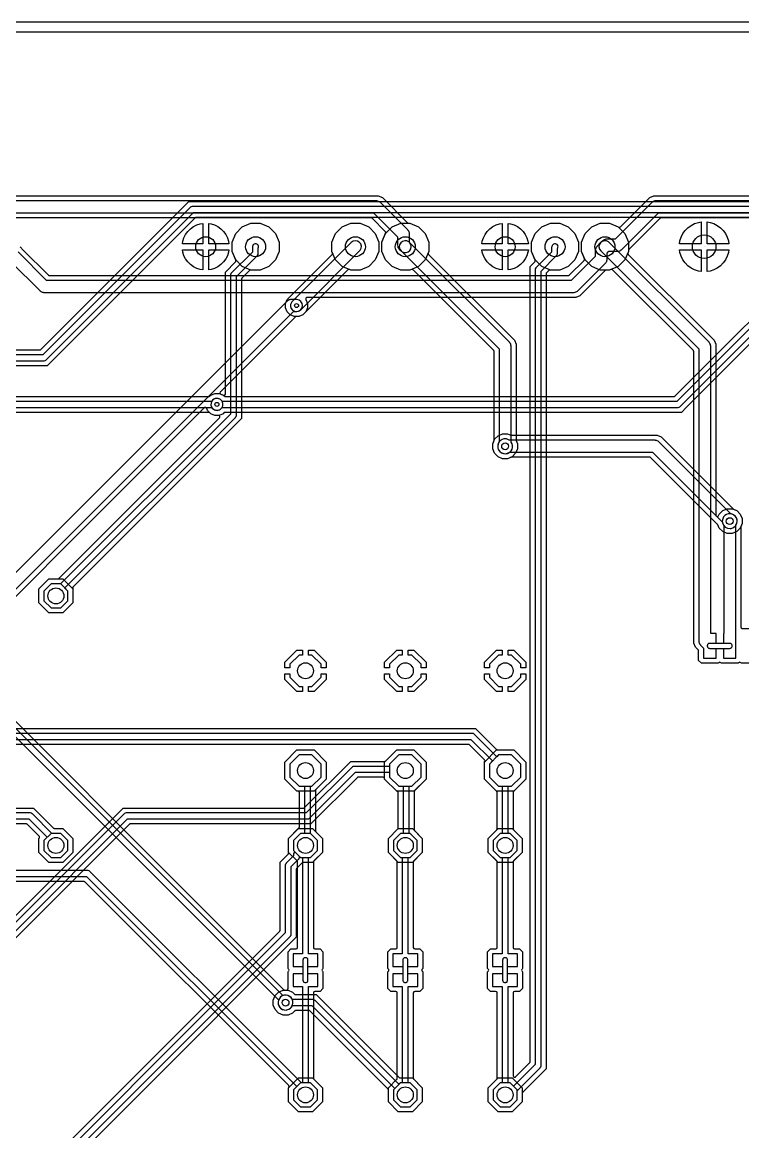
# Model space of a CAD drawing. Header units: inches. Extents: x 0 to 6.5, y 0 to 4.
# Drawn here: x 3.982 to 5.426, y 1.776 to 4 of the extents above; entities that cross this region are included whole.
import ezdxf

# ---------------------------------------------------------------- set-up
doc = ezdxf.new("R2010")
doc.units = ezdxf.units.IN

msp = doc.modelspace()

# ---------------------------------------------------------------- linework, layer by layer
at = {"layer": '16_copper'}
msp.add_lwpolyline([(6.4, 3.98), (0.1, 3.98)], dxfattribs=at)
for points in [[(2.7181, 3.652), (4.6959, 3.652), (4.704, 3.6487), (4.7547, 3.5979), (4.755, 3.5977), (4.7553, 3.5975, 0.087651), (4.7562, 3.5971), (4.7565, 3.597), (4.7569, 3.597), (4.7593, 3.597), (4.7766, 3.5898), (4.7898, 3.5766), (4.797, 3.5593), (4.797, 3.5407), (4.7898, 3.5234), (4.7766, 3.5102), (4.7593, 3.503), (4.7407, 3.503), (4.7234, 3.5102), (4.7102, 3.5234), (4.703, 3.5407), (4.703, 3.5593), (4.7103, 3.5769), (4.7104, 3.577, 0.332701), (4.7098, 3.5805), (4.6833, 3.6071), (4.683, 3.6073), (4.6827, 3.6075, 0.087651), (4.6818, 3.6079), (4.6815, 3.608), (4.6811, 3.608), (3.8495, 3.608)], [(3.978, 3.5497), (3.9846, 3.543), (3.9846, 3.543), (4.0342, 3.4934), (4.0345, 3.4932), (4.0348, 3.493, 0.087651), (4.0357, 3.4926), (4.036, 3.4925), (4.0364, 3.4925), (5.0771, 3.4925), (5.0775, 3.4925), (5.0778, 3.4926, 0.087654), (5.0788, 3.493), (5.079, 3.4932), (5.0793, 3.4934), (5.1085, 3.5226), (5.1085, 3.5226), (5.1086, 3.5227, 0.218345), (5.1093, 3.5251), (5.1092, 3.5255), (5.1092, 3.5258, 0.007884), (5.1091, 3.5259), (5.103, 3.5407), (5.103, 3.5593), (5.1102, 3.5766), (5.1234, 3.5898), (5.1407, 3.597), (5.1593, 3.597), (5.1766, 3.5898), (5.1768, 3.5897, 0.414214), (5.181, 3.5897), (5.2334, 3.642), (5.24, 3.6487), (5.2481, 3.652), (5.8674, 3.652)], [(2.7275, 3.618), (4.6865, 3.618), (4.7345, 3.57), (4.7345, 3.553), (4.7345, 3.5529), (4.7345, 3.5529, 0.180972), (4.7375, 3.545), (4.7385, 3.5441), (4.7387, 3.5439), (4.7387, 3.5439), (4.7387, 3.5439), (4.7422, 3.5409), (4.7436, 3.5399, 0.870254), (4.759, 3.558), (4.7585, 3.5584), (4.7585, 3.575), (4.7585, 3.5755), (4.7585, 3.5759, 0.144215), (4.756, 3.5823), (4.7558, 3.5826, 0.015626), (4.7553, 3.5832), (4.755, 3.5835), (4.7, 3.6385), (4.6996, 3.6388), (4.6993, 3.6391, 0.144213), (4.6931, 3.6419), (4.6927, 3.6419, 0.015609), (4.6919, 3.642), (4.6915, 3.642), (2.7225, 3.642)], [(5.863, 3.642), (5.2525, 3.642), (5.252, 3.642), (5.2516, 3.642, 0.144215), (5.2452, 3.6395), (5.2449, 3.6393, 0.015626), (5.2443, 3.6388), (5.244, 3.6385), (5.1705, 3.565), (5.1535, 3.565), (5.1535, 3.565), (5.1535, 3.565, 0.144213), (5.147, 3.5631), (5.1457, 3.5621), (5.1422, 3.5591), (5.1418, 3.5587), (5.1412, 3.5582), (5.1337, 3.5502), (5.1336, 3.55), (5.1334, 3.5498, 0.144213), (5.1306, 3.5436), (5.1306, 3.543), (5.1305, 3.5424, 0.009255), (5.1305, 3.542), (5.1305, 3.5305), (5.0825, 3.4825), (4.031, 3.4825), (3.974, 3.5395)], [(3.9605, 3.519), (4.0175, 3.462), (4.0179, 3.4617), (4.0182, 3.4614, 0.144213), (4.0244, 3.4586), (4.0248, 3.4586, 0.015609), (4.0256, 3.4585), (4.026, 3.4585), (5.0875, 3.4585), (5.088, 3.4585), (5.0884, 3.4585, 0.144215), (5.0948, 3.461), (5.0951, 3.4612, 0.015626), (5.0957, 3.4617), (5.096, 3.462), (5.151, 3.517), (5.1513, 3.5174), (5.1516, 3.5177, 0.144213), (5.1544, 3.5239), (5.1544, 3.5243, 0.015609), (5.1545, 3.5251), (5.1545, 3.5255), (5.1545, 3.5373), (5.158, 3.541), (5.1755, 3.541), (5.176, 3.541), (5.1764, 3.541, 0.144215), (5.1828, 3.5435), (5.1831, 3.5437, 0.015626), (5.1837, 3.5442), (5.184, 3.5445), (5.2575, 3.618), (5.858, 3.618)], [(5.8526, 3.608), (5.2629, 3.608), (5.2625, 3.608), (5.2622, 3.6079, 0.087654), (5.2612, 3.6075), (5.2612, 3.6075), (5.261, 3.6073), (5.2607, 3.6071), (5.1979, 3.5443), (5.1977, 3.544), (5.1975, 3.5437, 0.087651), (5.1971, 3.5428), (5.197, 3.5425), (5.197, 3.5425, 0.006754), (5.197, 3.5424), (5.197, 3.5421), (5.197, 3.5407), (5.1898, 3.5234), (5.1766, 3.5102), (5.1593, 3.503), (5.1524, 3.503), (5.152, 3.503), (5.1517, 3.5029, 0.087654), (5.1507, 3.5025), (5.1505, 3.5023), (5.1502, 3.5021), (5.1, 3.4518), (5.0919, 3.4485), (4.5535, 3.4485), (4.5531, 3.4484), (4.5527, 3.4484, 0.383484), (4.5505, 3.4451), (4.5506, 3.4448), (4.5507, 3.4444), (4.554, 3.4364), (4.554, 3.4276), (4.5507, 3.4195), (4.5445, 3.4133), (4.5364, 3.41), (4.5314, 3.41), (4.531, 3.41), (4.5307, 3.4099, 0.087654), (4.5297, 3.4095), (4.5295, 3.4093), (4.5292, 3.4091), (4.3795, 3.2594), (4.3793, 3.2591), (4.379, 3.2588, 0.383473), (4.3798, 3.2549), (4.3801, 3.2547), (4.3805, 3.2545), (4.385, 3.2527), (4.3867, 3.2509, 0.144304), (4.3882, 3.2501), (4.3885, 3.25), (4.3889, 3.25), (5.2886, 3.25), (5.289, 3.25), (5.2893, 3.2501, 0.087654), (5.2903, 3.2505), (5.2905, 3.2507), (5.2908, 3.2509), (5.5746, 3.5347)], [(5.6058, 3.5517), (5.294, 3.24), (4.3829, 3.24), (4.3828, 3.2403, 1), (4.3622, 3.2277), (4.3633, 3.2262, 0.240078), (4.3734, 3.222), (4.3753, 3.2223, 0.198911), (4.3828, 3.2277), (4.3829, 3.228), (5.2965, 3.228), (5.2967, 3.228), (5.2969, 3.228, 0.153128), (5.3003, 3.2293), (5.3007, 3.2298), (5.6125, 3.5415)], [(5.5923, 3.5072), (5.3134, 3.2283), (5.3134, 3.2283), (5.3031, 3.218), (4.3889, 3.218), (4.3885, 3.218), (4.3882, 3.2179, 0.087654), (4.3872, 3.2175), (4.387, 3.2173), (4.3867, 3.2171), (4.385, 3.2153), (4.3769, 3.212), (4.3681, 3.212), (4.36, 3.2153), (4.3538, 3.2215), (4.352, 3.226), (4.3518, 3.2263), (4.3516, 3.2267, 0.383476), (4.3477, 3.2274), (4.3474, 3.2272), (4.3471, 3.227), (3.714, 2.5939)], [(3.7234, 2.5845), (4.8906, 2.5845), (4.9327, 2.5424), (4.933, 2.5422), (4.9333, 2.542, 0.087651), (4.9342, 2.5416), (4.9345, 2.5415), (4.9349, 2.5415), (4.9672, 2.5415), (4.9915, 2.5172), (4.9915, 2.4828), (4.9672, 2.4585), (4.9328, 2.4585), (4.9085, 2.4828), (4.9085, 2.5172), (4.9086, 2.5173, 0.39257), (4.9085, 2.5214), (4.8783, 2.5516), (4.878, 2.5518), (4.8777, 2.552, 0.087651), (4.8768, 2.5524), (4.8765, 2.5525), (4.8761, 2.5525), (3.7234, 2.5525)], [(3.7418, 1.9824), (4.1844, 2.425), (4.5461, 2.425), (4.5465, 2.425), (4.5468, 2.4251, 0.087654), (4.5478, 2.4255), (4.548, 2.4257), (4.5483, 2.4259), (4.6409, 2.5185), (4.7086, 2.5185), (4.7089, 2.5185), (4.7092, 2.5186, 0.087654), (4.7102, 2.519), (4.7104, 2.5192), (4.7107, 2.5194), (4.7328, 2.5415), (4.7672, 2.5415), (4.7915, 2.5172), (4.7915, 2.4828), (4.7672, 2.4585), (4.7328, 2.4585), (4.7085, 2.4828), (4.7085, 2.4835, 0.414214), (4.7055, 2.4865), (4.6554, 2.4865), (4.655, 2.4865), (4.6547, 2.4864, 0.087654), (4.6537, 2.486), (4.6535, 2.4858), (4.6532, 2.4856), (4.5606, 2.393), (4.1989, 2.393), (4.1985, 2.393), (4.1982, 2.3929, 0.087654), (4.1972, 2.3925), (4.197, 2.3923), (4.1967, 2.3921), (3.7541, 1.9495)], [(3.7517, 1.9613), (4.1935, 2.403), (4.554, 2.403), (4.5542, 2.403), (4.5544, 2.403, 0.153128), (4.5578, 2.4043), (4.5582, 2.4048), (4.65, 2.4965), (4.7185, 2.4965), (4.7185, 2.487), (4.737, 2.4685), (4.763, 2.4685), (4.7815, 2.487), (4.7815, 2.513), (4.763, 2.5315), (4.737, 2.5315), (4.7185, 2.513), (4.7185, 2.5085), (4.6475, 2.5085), (4.6473, 2.5085), (4.6471, 2.5085, 0.153128), (4.6437, 2.5072), (4.6433, 2.5067), (4.5515, 2.415), (4.191, 2.415), (4.1908, 2.415), (4.1906, 2.415, 0.153128), (4.1872, 2.4137), (4.1868, 2.4132), (3.745, 1.9715)], [(3.5854, 2.425), (4.0051, 2.425), (4.0452, 2.3849), (4.0455, 2.3847), (4.0458, 2.3845, 0.087651), (4.0467, 2.3841), (4.047, 2.384), (4.0474, 2.384), (4.0641, 2.384), (4.084, 2.3641), (4.084, 2.3359), (4.0641, 2.316), (4.0359, 2.316), (4.016, 2.3359), (4.016, 2.3641), (4.0163, 2.3644, 0.414231), (4.0163, 2.3686), (3.9928, 2.3921), (3.9925, 2.3923), (3.9922, 2.3925, 0.087651), (3.9913, 2.3929), (3.991, 2.393), (3.9906, 2.393), (3.5999, 2.393)], [(3.5945, 2.403), (3.996, 2.403), (4.0325, 2.3665), (4.026, 2.3599), (4.026, 2.3401), (4.0401, 2.326), (4.0599, 2.326), (4.074, 2.3401), (4.074, 2.3599), (4.0599, 2.374), (4.042, 2.374), (4.0027, 2.4132), (4.0026, 2.4134), (4.0024, 2.4135, 0.153125), (3.9991, 2.415), (3.9985, 2.415), (3.592, 2.415)], [(3.8883, 1.5679), (4.4986, 2.1782), (4.4988, 2.1785), (4.499, 2.1788, 0.087651), (4.4994, 2.1797), (4.4995, 2.18), (4.4995, 2.1804), (4.4995, 2.3166), (4.5151, 2.3322), (4.5153, 2.3325), (4.5155, 2.3328, 0.087651), (4.5159, 2.3337), (4.516, 2.334), (4.516, 2.3344), (4.516, 2.3641), (4.5359, 2.384), (4.5641, 2.384), (4.584, 2.3641), (4.584, 2.3359), (4.5641, 2.316), (4.5454, 2.316), (4.545, 2.316), (4.5447, 2.3159, 0.087654), (4.5437, 2.3155), (4.5435, 2.3153), (4.5432, 2.3151), (4.5324, 2.3043), (4.5322, 2.304), (4.532, 2.3037, 0.087651), (4.5316, 2.3028), (4.5315, 2.3025), (4.5315, 2.3021), (4.5315, 2.1659), (3.9006, 1.535)], [(3.8982, 1.5468), (4.5197, 2.1683), (4.5199, 2.1684), (4.52, 2.1686, 0.153125), (4.5215, 2.1719), (4.5215, 2.1725), (4.5215, 2.3075), (4.5362, 2.3223), (4.5364, 2.3224), (4.5365, 2.3226, 0.153125), (4.538, 2.3259), (4.538, 2.3265), (4.538, 2.3281), (4.5401, 2.326), (4.5599, 2.326), (4.574, 2.3401), (4.574, 2.3599), (4.5599, 2.374), (4.5401, 2.374), (4.526, 2.3599), (4.526, 2.3401), (4.5288, 2.3373), (4.5278, 2.3362, 0.172365), (4.526, 2.3326), (4.526, 2.332), (4.526, 2.329), (4.5113, 2.3142), (4.5111, 2.3141), (4.511, 2.3139, 0.153125), (4.5095, 2.3106), (4.5095, 2.31), (4.5095, 2.175), (3.8915, 1.557)]]:
    msp.add_lwpolyline(points, format="xyb", dxfattribs=at)
for points in [[(4.3034, 3.556), (4.3042, 3.561), (4.3064, 3.568), (4.3098, 3.5746), (4.3142, 3.5806), (4.3194, 3.5858), (4.3254, 3.5902), (4.332, 3.5936), (4.339, 3.5958), (4.344, 3.5966), (4.344, 3.556)], [(4.356, 3.556), (4.356, 3.5966), (4.361, 3.5958), (4.368, 3.5936), (4.3746, 3.5902), (4.3806, 3.5858), (4.3858, 3.5806), (4.3902, 3.5746), (4.3936, 3.568), (4.3958, 3.561), (4.3966, 3.556)], [(4.4407, 3.503), (4.4234, 3.5102), (4.4102, 3.5234), (4.403, 3.5407), (4.403, 3.5593), (4.4102, 3.5766), (4.4234, 3.5898), (4.4407, 3.597), (4.4593, 3.597), (4.4766, 3.5898), (4.4898, 3.5766), (4.497, 3.5593), (4.497, 3.5407), (4.4898, 3.5234), (4.4766, 3.5102), (4.4593, 3.503)], [(4.6407, 3.503), (4.6234, 3.5102), (4.6102, 3.5234), (4.603, 3.5407), (4.603, 3.5593), (4.6102, 3.5766), (4.6234, 3.5898), (4.6407, 3.597), (4.6593, 3.597), (4.6766, 3.5898), (4.6898, 3.5766), (4.697, 3.5593), (4.697, 3.5407), (4.6898, 3.5234), (4.6766, 3.5102), (4.6593, 3.503)], [(4.9034, 3.556), (4.9042, 3.561), (4.9064, 3.568), (4.9098, 3.5746), (4.9142, 3.5806), (4.9194, 3.5858), (4.9254, 3.5902), (4.932, 3.5936), (4.939, 3.5958), (4.944, 3.5966), (4.944, 3.556)], [(4.956, 3.556), (4.956, 3.5966), (4.961, 3.5958), (4.968, 3.5936), (4.9746, 3.5902), (4.9806, 3.5858), (4.9858, 3.5806), (4.9902, 3.5746), (4.9936, 3.568), (4.9958, 3.561), (4.9966, 3.556)], [(5.0407, 3.503), (5.0234, 3.5102), (5.0102, 3.5234), (5.003, 3.5407), (5.003, 3.5593), (5.0102, 3.5766), (5.0234, 3.5898), (5.0407, 3.597), (5.0593, 3.597), (5.0766, 3.5898), (5.0898, 3.5766), (5.097, 3.5593), (5.097, 3.5407), (5.0898, 3.5234), (5.0766, 3.5102), (5.0593, 3.503)], [(5.2991, 3.556), (5.3, 3.5617), (5.3025, 3.5692), (5.3061, 3.5762), (5.3107, 3.5826), (5.3162, 3.5881), (5.3226, 3.5928), (5.3296, 3.5963), (5.3371, 3.5988), (5.3428, 3.5997), (5.3428, 3.556)], [(5.3548, 3.556), (5.3548, 3.5997), (5.3605, 3.5988), (5.368, 3.5963), (5.375, 3.5928), (5.3814, 3.5881), (5.387, 3.5826), (5.3916, 3.5762), (5.3952, 3.5692), (5.3976, 3.5617), (5.3985, 3.556)], [(4.339, 3.5042), (4.332, 3.5064), (4.3254, 3.5098), (4.3194, 3.5142), (4.3142, 3.5194), (4.3098, 3.5254), (4.3064, 3.532), (4.3042, 3.539), (4.3034, 3.544), (4.344, 3.544), (4.344, 3.5034)], [(4.35, 3.55), (4.35, 3.55), (4.35, 3.55), (4.35, 3.55)], [(4.356, 3.544), (4.3966, 3.544), (4.3958, 3.539), (4.3936, 3.532), (4.3902, 3.5254), (4.3858, 3.5194), (4.3806, 3.5142), (4.3746, 3.5098), (4.368, 3.5064), (4.361, 3.5042), (4.356, 3.5034)], [(4.939, 3.5042), (4.932, 3.5064), (4.9254, 3.5098), (4.9194, 3.5142), (4.9142, 3.5194), (4.9098, 3.5254), (4.9064, 3.532), (4.9042, 3.539), (4.9034, 3.544), (4.944, 3.544), (4.944, 3.5034)], [(4.95, 3.55), (4.95, 3.55), (4.95, 3.55), (4.95, 3.55)], [(4.956, 3.544), (4.9966, 3.544), (4.9958, 3.539), (4.9936, 3.532), (4.9902, 3.5254), (4.9858, 3.5194), (4.9806, 3.5142), (4.9746, 3.5098), (4.968, 3.5064), (4.961, 3.5042), (4.956, 3.5034)], [(5.3371, 3.5012), (5.3296, 3.5037), (5.3226, 3.5072), (5.3162, 3.5119), (5.3107, 3.5174), (5.3061, 3.5238), (5.3025, 3.5308), (5.3, 3.5383), (5.2991, 3.544), (5.3428, 3.544), (5.3428, 3.5003)], [(5.3488, 3.55), (5.3488, 3.55), (5.3488, 3.55), (5.3488, 3.55)], [(5.3548, 3.544), (5.3985, 3.544), (5.3976, 3.5383), (5.3952, 3.5308), (5.3916, 3.5238), (5.387, 3.5174), (5.3814, 3.5119), (5.375, 3.5072), (5.368, 3.5037), (5.3605, 3.5012), (5.3548, 3.5003)], [(4.0359, 2.816), (4.016, 2.8359), (4.016, 2.8641), (4.0359, 2.884), (4.0641, 2.884), (4.084, 2.8641), (4.084, 2.8359), (4.0641, 2.816)], [(4.074, 2.8401), (4.074, 2.8599), (4.0599, 2.874), (4.0401, 2.874), (4.026, 2.8599), (4.026, 2.8401), (4.0401, 2.826), (4.0599, 2.826)], [(4.5085, 2.706), (4.5085, 2.7172), (4.5328, 2.7415), (4.544, 2.7415), (4.544, 2.7315), (4.537, 2.7315), (4.5185, 2.713), (4.5185, 2.706)], [(4.5815, 2.706), (4.5815, 2.713), (4.563, 2.7315), (4.556, 2.7315), (4.556, 2.7415), (4.5672, 2.7415), (4.5915, 2.7172), (4.5915, 2.706)], [(4.7085, 2.706), (4.7085, 2.7172), (4.7328, 2.7415), (4.744, 2.7415), (4.744, 2.7315), (4.737, 2.7315), (4.7185, 2.713), (4.7185, 2.706)], [(4.7815, 2.706), (4.7815, 2.713), (4.763, 2.7315), (4.756, 2.7315), (4.756, 2.7415), (4.7672, 2.7415), (4.7915, 2.7172), (4.7915, 2.706)], [(4.9085, 2.706), (4.9085, 2.7172), (4.9328, 2.7415), (4.944, 2.7415), (4.944, 2.7315), (4.937, 2.7315), (4.9185, 2.713), (4.9185, 2.706)], [(4.9815, 2.706), (4.9815, 2.713), (4.963, 2.7315), (4.956, 2.7315), (4.956, 2.7415), (4.9672, 2.7415), (4.9915, 2.7172), (4.9915, 2.706)], [(4.5328, 2.6585), (4.5085, 2.6828), (4.5085, 2.694), (4.5185, 2.694), (4.5185, 2.687), (4.537, 2.6685), (4.544, 2.6685), (4.544, 2.6585)], [(4.556, 2.6585), (4.556, 2.6685), (4.563, 2.6685), (4.5815, 2.687), (4.5815, 2.694), (4.5915, 2.694), (4.5915, 2.6828), (4.5672, 2.6585)], [(4.7328, 2.6585), (4.7085, 2.6828), (4.7085, 2.694), (4.7185, 2.694), (4.7185, 2.687), (4.737, 2.6685), (4.744, 2.6685), (4.744, 2.6585)], [(4.756, 2.6585), (4.756, 2.6685), (4.763, 2.6685), (4.7815, 2.687), (4.7815, 2.694), (4.7915, 2.694), (4.7915, 2.6828), (4.7672, 2.6585)], [(4.9328, 2.6585), (4.9085, 2.6828), (4.9085, 2.694), (4.9185, 2.694), (4.9185, 2.687), (4.937, 2.6685), (4.944, 2.6685), (4.944, 2.6585)], [(4.956, 2.6585), (4.956, 2.6685), (4.963, 2.6685), (4.9815, 2.687), (4.9815, 2.694), (4.9915, 2.694), (4.9915, 2.6828), (4.9672, 2.6585)], [(4.5328, 2.4585), (4.5085, 2.4828), (4.5085, 2.5172), (4.5328, 2.5415), (4.5672, 2.5415), (4.5915, 2.5172), (4.5915, 2.4828), (4.5672, 2.4585)], [(4.5815, 2.487), (4.5815, 2.513), (4.563, 2.5315), (4.537, 2.5315), (4.5185, 2.513), (4.5185, 2.487), (4.537, 2.4685), (4.563, 2.4685)], [(4.7359, 2.316), (4.716, 2.3359), (4.716, 2.3641), (4.7359, 2.384), (4.7641, 2.384), (4.784, 2.3641), (4.784, 2.3359), (4.7641, 2.316)], [(4.9359, 2.316), (4.916, 2.3359), (4.916, 2.3641), (4.9359, 2.384), (4.9641, 2.384), (4.984, 2.3641), (4.984, 2.3359), (4.9641, 2.316)], [(4.774, 2.3401), (4.774, 2.3599), (4.7599, 2.374), (4.7401, 2.374), (4.726, 2.3599), (4.726, 2.3401), (4.7401, 2.326), (4.7599, 2.326)], [(4.974, 2.3401), (4.974, 2.3599), (4.9599, 2.374), (4.9401, 2.374), (4.926, 2.3599), (4.926, 2.3401), (4.9401, 2.326), (4.9599, 2.326)], [(4.5359, 1.816), (4.516, 1.8359), (4.516, 1.8641), (4.5359, 1.884), (4.5641, 1.884), (4.584, 1.8641), (4.584, 1.8359), (4.5641, 1.816)], [(4.574, 1.8401), (4.574, 1.8599), (4.5599, 1.874), (4.5401, 1.874), (4.526, 1.8599), (4.526, 1.8401), (4.5401, 1.826), (4.5599, 1.826)], [(4.9359, 1.816), (4.916, 1.8359), (4.916, 1.8641), (4.9359, 1.884), (4.9641, 1.884), (4.984, 1.8641), (4.984, 1.8359), (4.9641, 1.816)], [(4.974, 1.8401), (4.974, 1.8599), (4.9599, 1.874), (4.9401, 1.874), (4.926, 1.8599), (4.926, 1.8401), (4.9401, 1.826), (4.9599, 1.826)]]:
    msp.add_lwpolyline(points, close=True, dxfattribs=at)
for points in [[(4.5329, 3.42, 0.924393), (4.5329, 3.444), (4.521, 3.444), (4.5205, 3.444), (4.5201, 3.444, 0.144215), (4.5137, 3.4415), (4.5134, 3.4413, 0.015626), (4.5128, 3.4408), (4.5125, 3.4405), (3.1973, 2.1253), (3.1962, 2.1238, 0.854081), (3.2143, 2.1083), (4.526, 3.42)], [(5.395, 2.9751), (5.3859, 2.9789), (5.3789, 2.9859), (5.3762, 2.9923), (5.3761, 2.9925), (5.3761, 2.9926, 0.06891), (5.3756, 2.9933), (5.2418, 3.1271), (5.2415, 3.1273), (5.2412, 3.1275, 0.087651), (5.2403, 3.1279), (5.24, 3.128), (5.2396, 3.128), (4.9625, 3.128), (4.9623, 3.128), (4.9622, 3.128, 0.042315), (4.9617, 3.1279), (4.9617, 3.1279), (4.9617, 3.1279, 0.026485), (4.9614, 3.1278), (4.955, 3.1251), (4.945, 3.1251), (4.9359, 3.1289), (4.9289, 3.1359), (4.9251, 3.145), (4.9251, 3.155), (4.9289, 3.1641), (4.9359, 3.1711), (4.945, 3.1749), (4.955, 3.1749), (4.9614, 3.1722), (4.9615, 3.1722), (4.9617, 3.1721, 0.068909), (4.9625, 3.172), (5.2544, 3.172), (5.2625, 3.1687), (5.4067, 3.0244), (5.4068, 3.0243), (5.407, 3.0242, 0.06891), (5.4077, 3.0238), (5.4141, 3.0211), (5.4211, 3.0141), (5.4249, 3.005), (5.4249, 2.995), (5.4211, 2.9859), (5.4141, 2.9789), (5.405, 2.9751)], [(5.4029, 2.9854, 0.82068), (5.4029, 3.0146), (5.4022, 3.0147), (5.2585, 3.1585), (5.2581, 3.1588), (5.2578, 3.1591, 0.144213), (5.2516, 3.1619), (5.2512, 3.1619, 0.015609), (5.2504, 3.162), (5.25, 3.162), (4.9588, 3.162), (4.9583, 3.1624, 1), (4.9417, 3.1376), (4.9434, 3.1366, 0.267949), (4.9583, 3.1376), (4.9588, 3.138), (5.245, 3.138), (5.3853, 2.9978), (5.3854, 2.9971, 0.376373), (5.401, 2.9851)], [(4.9815, 2.487), (4.9815, 2.513), (4.963, 2.5315), (4.937, 2.5315), (4.9332, 2.5278), (4.8882, 2.5727), (4.8881, 2.5729), (4.8879, 2.573, 0.153125), (4.8846, 2.5745), (4.884, 2.5745), (3.7174, 2.5745), (3.7173, 2.5748, 1), (3.6967, 2.5622), (3.6978, 2.5607, 0.509525), (3.7173, 2.5622), (3.7174, 2.5625), (4.8815, 2.5625), (4.9247, 2.5193), (4.9185, 2.513), (4.9185, 2.487), (4.937, 2.4685), (4.963, 2.4685)], [(4.7359, 1.816), (4.716, 1.8359), (4.716, 1.8601), (4.716, 1.8605), (4.7159, 1.8608, 0.087654), (4.7155, 1.8618), (4.7153, 1.862), (4.7151, 1.8623), (4.5593, 2.0181), (4.559, 2.0183), (4.5587, 2.0185, 0.087651), (4.5578, 2.0189), (4.5575, 2.019), (4.5571, 2.019), (4.5304, 2.019), (4.5301, 2.019), (4.5298, 2.0189, 0.087654), (4.5288, 2.0185), (4.5286, 2.0183), (4.5283, 2.0181), (4.5241, 2.0139), (4.515, 2.0101), (4.505, 2.0101), (4.4959, 2.0139), (4.4889, 2.0209), (4.4851, 2.03), (4.4851, 2.04), (4.4889, 2.0491), (4.4959, 2.0561), (4.505, 2.0599), (4.515, 2.0599), (4.5241, 2.0561), (4.5283, 2.0519), (4.5286, 2.0517), (4.5288, 2.0515, 0.087651), (4.5298, 2.0511), (4.5301, 2.051), (4.5304, 2.051), (4.5716, 2.051), (4.7377, 1.8849), (4.738, 1.8847), (4.7383, 1.8845, 0.087651), (4.7392, 1.8841), (4.7395, 1.884), (4.7399, 1.884), (4.7641, 1.884), (4.784, 1.8641), (4.784, 1.8359), (4.7641, 1.816)], [(4.774, 1.8401), (4.774, 1.8599), (4.7599, 1.874), (4.7401, 1.874), (4.7373, 1.8712), (4.5692, 2.0392), (4.5691, 2.0394), (4.5689, 2.0395, 0.153125), (4.5656, 2.041), (4.565, 2.041), (4.5236, 2.041), (4.5234, 2.0416, 1), (4.4966, 2.0284), (4.4976, 2.0267, 0.577351), (4.5234, 2.0284), (4.5236, 2.029), (4.5625, 2.029), (4.7288, 1.8627), (4.726, 1.8599), (4.726, 1.8401), (4.7401, 1.826), (4.7599, 1.826)]]:
    msp.add_lwpolyline(points, format="xyb", close=True, dxfattribs=at)
at = {"layer": '1_copper'}
msp.add_lwpolyline([(6.4, 3.98), (0.1, 3.98)], dxfattribs=at)
for points in [[(5.676, 3.6305), (4.323, 3.6305), (4.3228, 3.6305), (4.3226, 3.6305, 0.153128), (4.3192, 3.6292), (4.3188, 3.6287), (4.0235, 3.3335), (3.6954, 3.3335)], [(3.7014, 3.3435), (4.0181, 3.3435), (4.0185, 3.3435), (4.0188, 3.3436, 0.087654), (4.0198, 3.344), (4.02, 3.3442), (4.0203, 3.3444), (4.3164, 3.6405), (5.6826, 3.6405)], [(3.6954, 3.3215), (4.026, 3.3215), (4.0262, 3.3215), (4.0264, 3.3215, 0.153128), (4.0298, 3.3228), (4.0302, 3.3233), (4.3255, 3.6185), (5.6735, 3.6185)], [(5.6681, 3.6085), (4.3309, 3.6085), (4.3305, 3.6085), (4.3302, 3.6084, 0.087654), (4.3292, 3.608), (4.329, 3.6078), (4.3287, 3.6076), (4.0326, 3.3115), (3.7014, 3.3115)], [(3.4099, 3.25), (4.3561, 3.25), (4.3565, 3.25), (4.3568, 3.2501, 0.087654), (4.3578, 3.2505), (4.358, 3.2507), (4.3583, 3.2509), (4.36, 3.2527), (4.3681, 3.256), (4.3769, 3.256), (4.3854, 3.2525), (4.3857, 3.2524), (4.3861, 3.2523, 0.383481), (4.3894, 3.2545), (4.3894, 3.2548), (4.3895, 3.2553), (4.3895, 3.4991), (4.4098, 3.5195), (4.41, 3.5196, 0.304109), (4.4103, 3.523), (4.4103, 3.5231), (4.403, 3.5407), (4.403, 3.5593), (4.4102, 3.5766), (4.4234, 3.5898), (4.4407, 3.597), (4.4593, 3.597), (4.4766, 3.5898), (4.4898, 3.5766), (4.497, 3.5593), (4.497, 3.5407), (4.4898, 3.5234), (4.4766, 3.5102), (4.4593, 3.503), (4.4404, 3.503), (4.4402, 3.503, 0.15528), (4.4385, 3.5027), (4.4383, 3.5025), (4.4382, 3.5025), (4.4381, 3.5024), (4.4381, 3.5024), (4.4379, 3.5022, 0.007867), (4.4378, 3.5022), (4.4224, 3.4868), (4.4222, 3.4865), (4.422, 3.4862, 0.087651), (4.4216, 3.4853), (4.4215, 3.485), (4.4215, 3.4846), (4.4215, 3.2054), (4.4112, 3.1951), (4.0842, 2.8681), (4.0841, 2.8679, 0.263982), (4.0839, 2.8643), (4.084, 2.8642), (4.084, 2.8641), (4.084, 2.8359), (4.0641, 2.816), (4.0359, 2.816), (4.016, 2.8359), (4.016, 2.8641), (4.0359, 2.884), (4.0536, 2.884), (4.054, 2.884), (4.0543, 2.8841, 0.087654), (4.0553, 2.8845), (4.0555, 2.8847), (4.0558, 2.8849), (4.3778, 3.2069), (4.3778, 3.207), (4.3779, 3.207, 0.54841), (4.3764, 3.2119), (4.3761, 3.2119), (4.3758, 3.212, 0.01577), (4.3756, 3.212), (4.3681, 3.212), (4.36, 3.2153), (4.3583, 3.2171, 0.144304), (4.3568, 3.2179), (4.3565, 3.218), (4.3561, 3.218), (3.4099, 3.218)], [(5.4566, 2.715), (5.4234, 2.715), (5.4221, 2.7162, 0.414222), (5.4179, 2.7162), (5.4166, 2.715), (5.3834, 2.715), (5.3821, 2.7162, 0.414222), (5.3779, 2.7162), (5.3766, 2.715), (5.3434, 2.715), (5.3375, 2.7209), (5.3375, 2.7401), (5.3375, 2.7405), (5.3374, 2.7408, 0.087654), (5.337, 2.7418), (5.3368, 2.742), (5.3366, 2.7423), (5.3313, 2.7475), (5.328, 2.7556), (5.328, 3.3396), (5.328, 3.34), (5.3279, 3.3403, 0.087654), (5.3275, 3.3413), (5.3273, 3.3415), (5.3271, 3.3418), (5.1654, 3.5035), (5.1653, 3.5035), (5.1653, 3.5036, 0.218356), (5.1629, 3.5044), (5.1625, 3.5042), (5.1622, 3.5042, 0.007894), (5.1621, 3.5041), (5.1593, 3.503), (5.1407, 3.503), (5.1234, 3.5102), (5.1102, 3.5234), (5.103, 3.5407), (5.103, 3.5593), (5.1102, 3.5766), (5.1234, 3.5898), (5.1407, 3.597), (5.1593, 3.597), (5.1766, 3.5898), (5.1898, 3.5766), (5.197, 3.5593), (5.197, 3.5407), (5.1959, 3.5379), (5.1958, 3.5378), (5.1958, 3.5378, 0.218355), (5.196, 3.5353), (5.1963, 3.5349), (5.1964, 3.5347, 0.007882), (5.1965, 3.5346), (5.362, 3.3691), (5.3687, 3.3625), (5.372, 3.3544), (5.372, 3.0125), (5.372, 3.0123), (5.372, 3.012, 0.747774), (5.3778, 3.0114), (5.3789, 3.0141), (5.3859, 3.0211), (5.395, 3.0249), (5.405, 3.0249), (5.4141, 3.0211), (5.4211, 3.0141), (5.4249, 3.005), (5.4249, 2.995), (5.4222, 2.9886), (5.4222, 2.9885), (5.4221, 2.9883, 0.068909), (5.422, 2.9875), (5.422, 2.788), (5.422, 2.7878, 0.392588), (5.425, 2.785), (5.4566, 2.785)], [(3.7239, 2.8437), (4.5069, 2.0608), (4.5071, 2.0606), (4.5074, 2.0604, 0.087651), (4.5083, 2.06), (4.5086, 2.0599), (4.509, 2.0599), (4.512, 2.0599), (4.5122, 2.0599, 0.334879), (4.5149, 2.0623), (4.515, 2.0625), (4.515, 2.0626), (4.515, 2.0626), (4.515, 2.0627), (4.515, 2.0629), (4.515, 2.0966), (4.5162, 2.0979, 0.414222), (4.5162, 2.1021), (4.515, 2.1034), (4.515, 2.1366), (4.5209, 2.1425), (4.531, 2.1425), (4.5312, 2.1425, 0.392588), (4.534, 2.1455), (4.534, 2.3167), (4.534, 2.317), (4.5339, 2.3173, 0.087654), (4.5335, 2.3183), (4.5333, 2.3185), (4.5331, 2.3188), (4.516, 2.3359), (4.516, 2.3641), (4.5362, 2.3843), (4.5363, 2.3843, 0.291647), (4.538, 2.387), (4.538, 2.4555), (4.538, 2.4557, 0.392588), (4.535, 2.4585), (4.5328, 2.4585), (4.5085, 2.4828), (4.5085, 2.5172), (4.5328, 2.5415), (4.5672, 2.5415), (4.5915, 2.5172), (4.5915, 2.4828), (4.5709, 2.4622), (4.5707, 2.4619), (4.5705, 2.4617, 0.087651), (4.5701, 2.4607), (4.57, 2.4604), (4.57, 2.4601), (4.57, 2.3793), (4.57, 2.379), (4.5701, 2.3787, 0.087654), (4.5705, 2.3777), (4.5707, 2.3775), (4.5709, 2.3772), (4.584, 2.3641), (4.584, 2.3359), (4.5669, 2.3188), (4.5667, 2.3185), (4.5665, 2.3183, 0.087651), (4.5661, 2.3173), (4.566, 2.317), (4.566, 2.3167), (4.566, 2.1455), (4.566, 2.1453, 0.392588), (4.569, 2.1425), (4.5791, 2.1425), (4.585, 2.1366), (4.585, 2.1034), (4.5838, 2.1021, 0.414222), (4.5838, 2.0979), (4.585, 2.0966), (4.585, 2.0634), (4.5791, 2.0575), (4.569, 2.0575), (4.5688, 2.0575, 0.392588), (4.566, 2.0545), (4.566, 1.8833), (4.566, 1.883), (4.5661, 1.8827, 0.087654), (4.5665, 1.8817), (4.5667, 1.8815), (4.5669, 1.8812), (4.584, 1.8641), (4.584, 1.8359), (4.5641, 1.816), (4.5359, 1.816), (4.516, 1.8359), (4.516, 1.8641), (4.5163, 1.8644, 0.414231), (4.5163, 1.8686), (4.1083, 2.2766), (4.108, 2.2768), (4.1077, 2.277, 0.087651), (4.1068, 2.2774), (4.1065, 2.2775), (4.1061, 2.2775), (3.5299, 2.2775)], [(3.7028, 2.8338), (4.4961, 2.0404), (4.4959, 2.0398, 0.534509), (4.511, 2.0201), (4.5129, 2.0204, 1), (4.5071, 2.0496), (4.5052, 2.0491), (4.5046, 2.0489), (3.713, 2.8405)], [(3.5365, 2.2875), (4.1115, 2.2875), (4.5325, 1.8665), (4.526, 1.8599), (4.526, 1.8401), (4.5401, 1.826), (4.5599, 1.826), (4.574, 1.8401), (4.574, 1.8599), (4.5599, 1.874), (4.556, 1.874), (4.556, 2.0675), (4.575, 2.0675), (4.575, 2.0925), (4.555, 2.0925), (4.555, 2.1205), (4.5548, 2.1215), (4.5544, 2.1224), (4.5539, 2.1232), (4.5532, 2.1239), (4.5524, 2.1244), (4.5515, 2.1248), (4.5505, 2.125), (4.5495, 2.125), (4.5485, 2.1248), (4.5476, 2.1244), (4.5468, 2.1239), (4.5461, 2.1232), (4.5456, 2.1224), (4.5452, 2.1215), (4.545, 2.1205), (4.545, 2.0925), (4.525, 2.0925), (4.525, 2.0675), (4.544, 2.0675), (4.544, 1.874), (4.542, 1.874), (4.1182, 2.2977), (4.1181, 2.2979), (4.1179, 2.298, 0.153125), (4.1146, 2.2995), (4.114, 2.2995), (3.539, 2.2995)]]:
    msp.add_lwpolyline(points, format="xyb", dxfattribs=at)
for points in [[(4.3034, 3.556), (4.3042, 3.561), (4.3064, 3.568), (4.3098, 3.5746), (4.3142, 3.5806), (4.3194, 3.5858), (4.3254, 3.5902), (4.332, 3.5936), (4.339, 3.5958), (4.344, 3.5966), (4.344, 3.556)], [(4.356, 3.556), (4.356, 3.5966), (4.361, 3.5958), (4.368, 3.5936), (4.3746, 3.5902), (4.3806, 3.5858), (4.3858, 3.5806), (4.3902, 3.5746), (4.3936, 3.568), (4.3958, 3.561), (4.3966, 3.556)], [(4.9034, 3.556), (4.9042, 3.561), (4.9064, 3.568), (4.9098, 3.5746), (4.9142, 3.5806), (4.9194, 3.5858), (4.9254, 3.5902), (4.932, 3.5936), (4.939, 3.5958), (4.944, 3.5966), (4.944, 3.556)], [(4.956, 3.556), (4.956, 3.5966), (4.961, 3.5958), (4.968, 3.5936), (4.9746, 3.5902), (4.9806, 3.5858), (4.9858, 3.5806), (4.9902, 3.5746), (4.9936, 3.568), (4.9958, 3.561), (4.9966, 3.556)], [(5.2991, 3.556), (5.3, 3.5617), (5.3025, 3.5692), (5.3061, 3.5762), (5.3107, 3.5826), (5.3162, 3.5881), (5.3226, 3.5928), (5.3296, 3.5963), (5.3371, 3.5988), (5.3428, 3.5997), (5.3428, 3.556)], [(5.3548, 3.556), (5.3548, 3.5997), (5.3605, 3.5988), (5.368, 3.5963), (5.375, 3.5928), (5.3814, 3.5881), (5.387, 3.5826), (5.3916, 3.5762), (5.3952, 3.5692), (5.3976, 3.5617), (5.3985, 3.556)], [(4.339, 3.5042), (4.332, 3.5064), (4.3254, 3.5098), (4.3194, 3.5142), (4.3142, 3.5194), (4.3098, 3.5254), (4.3064, 3.532), (4.3042, 3.539), (4.3034, 3.544), (4.344, 3.544), (4.344, 3.5034)], [(4.35, 3.55), (4.35, 3.55), (4.35, 3.55), (4.35, 3.55)], [(4.356, 3.544), (4.3966, 3.544), (4.3958, 3.539), (4.3936, 3.532), (4.3902, 3.5254), (4.3858, 3.5194), (4.3806, 3.5142), (4.3746, 3.5098), (4.368, 3.5064), (4.361, 3.5042), (4.356, 3.5034)], [(4.939, 3.5042), (4.932, 3.5064), (4.9254, 3.5098), (4.9194, 3.5142), (4.9142, 3.5194), (4.9098, 3.5254), (4.9064, 3.532), (4.9042, 3.539), (4.9034, 3.544), (4.944, 3.544), (4.944, 3.5034)], [(4.95, 3.55), (4.95, 3.55), (4.95, 3.55), (4.95, 3.55)], [(4.956, 3.544), (4.9966, 3.544), (4.9958, 3.539), (4.9936, 3.532), (4.9902, 3.5254), (4.9858, 3.5194), (4.9806, 3.5142), (4.9746, 3.5098), (4.968, 3.5064), (4.961, 3.5042), (4.956, 3.5034)], [(5.3371, 3.5012), (5.3296, 3.5037), (5.3226, 3.5072), (5.3162, 3.5119), (5.3107, 3.5174), (5.3061, 3.5238), (5.3025, 3.5308), (5.3, 3.5383), (5.2991, 3.544), (5.3428, 3.544), (5.3428, 3.5003)], [(5.3488, 3.55), (5.3488, 3.55), (5.3488, 3.55), (5.3488, 3.55)], [(5.3548, 3.544), (5.3985, 3.544), (5.3976, 3.5383), (5.3952, 3.5308), (5.3916, 3.5238), (5.387, 3.5174), (5.3814, 3.5119), (5.375, 3.5072), (5.368, 3.5037), (5.3605, 3.5012), (5.3548, 3.5003)], [(4.5085, 2.706), (4.5085, 2.7172), (4.5328, 2.7415), (4.544, 2.7415), (4.544, 2.7315), (4.537, 2.7315), (4.5185, 2.713), (4.5185, 2.706)], [(4.5815, 2.706), (4.5815, 2.713), (4.563, 2.7315), (4.556, 2.7315), (4.556, 2.7415), (4.5672, 2.7415), (4.5915, 2.7172), (4.5915, 2.706)], [(4.7085, 2.706), (4.7085, 2.7172), (4.7328, 2.7415), (4.744, 2.7415), (4.744, 2.7315), (4.737, 2.7315), (4.7185, 2.713), (4.7185, 2.706)], [(4.7815, 2.706), (4.7815, 2.713), (4.763, 2.7315), (4.756, 2.7315), (4.756, 2.7415), (4.7672, 2.7415), (4.7915, 2.7172), (4.7915, 2.706)], [(4.9085, 2.706), (4.9085, 2.7172), (4.9328, 2.7415), (4.944, 2.7415), (4.944, 2.7315), (4.937, 2.7315), (4.9185, 2.713), (4.9185, 2.706)], [(4.9815, 2.706), (4.9815, 2.713), (4.963, 2.7315), (4.956, 2.7315), (4.956, 2.7415), (4.9672, 2.7415), (4.9915, 2.7172), (4.9915, 2.706)], [(4.5328, 2.6585), (4.5085, 2.6828), (4.5085, 2.694), (4.5185, 2.694), (4.5185, 2.687), (4.537, 2.6685), (4.544, 2.6685), (4.544, 2.6585)], [(4.556, 2.6585), (4.556, 2.6685), (4.563, 2.6685), (4.5815, 2.687), (4.5815, 2.694), (4.5915, 2.694), (4.5915, 2.6828), (4.5672, 2.6585)], [(4.7328, 2.6585), (4.7085, 2.6828), (4.7085, 2.694), (4.7185, 2.694), (4.7185, 2.687), (4.737, 2.6685), (4.744, 2.6685), (4.744, 2.6585)], [(4.756, 2.6585), (4.756, 2.6685), (4.763, 2.6685), (4.7815, 2.687), (4.7815, 2.694), (4.7915, 2.694), (4.7915, 2.6828), (4.7672, 2.6585)], [(4.9328, 2.6585), (4.9085, 2.6828), (4.9085, 2.694), (4.9185, 2.694), (4.9185, 2.687), (4.937, 2.6685), (4.944, 2.6685), (4.944, 2.6585)], [(4.956, 2.6585), (4.956, 2.6685), (4.963, 2.6685), (4.9815, 2.687), (4.9815, 2.694), (4.9915, 2.694), (4.9915, 2.6828), (4.9672, 2.6585)], [(4.5515, 2.0752), (4.5524, 2.0756), (4.5532, 2.0761), (4.5539, 2.0768), (4.5544, 2.0776), (4.5548, 2.0785), (4.555, 2.0795), (4.555, 2.1075), (4.575, 2.1075), (4.575, 2.1325), (4.556, 2.1325), (4.556, 2.326), (4.5599, 2.326), (4.574, 2.3401), (4.574, 2.3599), (4.56, 2.3739), (4.56, 2.4685), (4.563, 2.4685), (4.5815, 2.487), (4.5815, 2.513), (4.563, 2.5315), (4.537, 2.5315), (4.5185, 2.513), (4.5185, 2.487), (4.537, 2.4685), (4.548, 2.4685), (4.548, 2.374), (4.5401, 2.374), (4.526, 2.3599), (4.526, 2.3401), (4.5401, 2.326), (4.544, 2.326), (4.544, 2.1325), (4.525, 2.1325), (4.525, 2.1075), (4.545, 2.1075), (4.545, 2.0795), (4.5452, 2.0785), (4.5456, 2.0776), (4.5461, 2.0768), (4.5468, 2.0761), (4.5476, 2.0756), (4.5485, 2.0752), (4.5495, 2.075), (4.5505, 2.075)], [(4.7515, 2.0752), (4.7524, 2.0756), (4.7532, 2.0761), (4.7539, 2.0768), (4.7544, 2.0776), (4.7548, 2.0785), (4.755, 2.0795), (4.755, 2.1075), (4.775, 2.1075), (4.775, 2.1325), (4.756, 2.1325), (4.756, 2.326), (4.7599, 2.326), (4.774, 2.3401), (4.774, 2.3599), (4.7599, 2.374), (4.758, 2.374), (4.758, 2.4685), (4.763, 2.4685), (4.7815, 2.487), (4.7815, 2.513), (4.763, 2.5315), (4.737, 2.5315), (4.7185, 2.513), (4.7185, 2.487), (4.737, 2.4685), (4.746, 2.4685), (4.746, 2.374), (4.7401, 2.374), (4.726, 2.3599), (4.726, 2.3401), (4.7401, 2.326), (4.744, 2.326), (4.744, 2.1325), (4.725, 2.1325), (4.725, 2.1075), (4.745, 2.1075), (4.745, 2.0795), (4.7452, 2.0785), (4.7456, 2.0776), (4.7461, 2.0768), (4.7468, 2.0761), (4.7476, 2.0756), (4.7485, 2.0752), (4.7495, 2.075), (4.7505, 2.075)], [(4.9515, 2.0752), (4.9524, 2.0756), (4.9532, 2.0761), (4.9539, 2.0768), (4.9544, 2.0776), (4.9548, 2.0785), (4.955, 2.0795), (4.955, 2.1075), (4.975, 2.1075), (4.975, 2.1325), (4.956, 2.1325), (4.956, 2.326), (4.9599, 2.326), (4.974, 2.3401), (4.974, 2.3599), (4.9599, 2.374), (4.956, 2.374), (4.956, 2.4685), (4.963, 2.4685), (4.9815, 2.487), (4.9815, 2.513), (4.963, 2.5315), (4.937, 2.5315), (4.9185, 2.513), (4.9185, 2.487), (4.937, 2.4685), (4.944, 2.4685), (4.944, 2.374), (4.9401, 2.374), (4.926, 2.3599), (4.926, 2.3401), (4.9401, 2.326), (4.944, 2.326), (4.944, 2.1325), (4.925, 2.1325), (4.925, 2.1075), (4.945, 2.1075), (4.945, 2.0795), (4.9452, 2.0785), (4.9456, 2.0776), (4.9461, 2.0768), (4.9468, 2.0761), (4.9476, 2.0756), (4.9485, 2.0752), (4.9495, 2.075), (4.9505, 2.075)], [(4.074, 2.3401), (4.074, 2.3599), (4.0599, 2.374), (4.0401, 2.374), (4.026, 2.3599), (4.026, 2.3401), (4.0401, 2.326), (4.0599, 2.326)], [(4.774, 1.8401), (4.774, 1.8599), (4.7599, 1.874), (4.756, 1.874), (4.756, 2.0675), (4.775, 2.0675), (4.775, 2.0925), (4.755, 2.0925), (4.755, 2.1205), (4.7548, 2.1215), (4.7544, 2.1224), (4.7539, 2.1232), (4.7532, 2.1239), (4.7524, 2.1244), (4.7515, 2.1248), (4.7505, 2.125), (4.7495, 2.125), (4.7485, 2.1248), (4.7476, 2.1244), (4.7468, 2.1239), (4.7461, 2.1232), (4.7456, 2.1224), (4.7452, 2.1215), (4.745, 2.1205), (4.745, 2.0925), (4.725, 2.0925), (4.725, 2.0675), (4.744, 2.0675), (4.744, 1.874), (4.7401, 1.874), (4.726, 1.8599), (4.726, 1.8401), (4.7401, 1.826), (4.7599, 1.826)]]:
    msp.add_lwpolyline(points, close=True, dxfattribs=at)
for points in [[(4.5276, 3.41), (4.5195, 3.4133), (4.5133, 3.4195), (4.51, 3.4276), (4.51, 3.4364), (4.5133, 3.4445), (4.6035, 3.5346), (4.6035, 3.5347), (4.6036, 3.5347, 0.218356), (4.6044, 3.5371), (4.6042, 3.5375), (4.6042, 3.5378, 0.007894), (4.6041, 3.5379), (4.603, 3.5407), (4.603, 3.5593), (4.6102, 3.5766), (4.6234, 3.5898), (4.6407, 3.597), (4.6593, 3.597), (4.6766, 3.5898), (4.6898, 3.5766), (4.697, 3.5593), (4.697, 3.5407), (4.6898, 3.5234), (4.6766, 3.5102), (4.6593, 3.503), (4.6407, 3.503), (4.6379, 3.5041), (4.6378, 3.5042), (4.6378, 3.5042, 0.218355), (4.6353, 3.504), (4.6349, 3.5037), (4.6347, 3.5036, 0.007896), (4.6346, 3.5035), (4.5445, 3.4133), (4.5364, 3.41)], [(4.945, 3.1251), (4.9359, 3.1289), (4.9289, 3.1359), (4.9251, 3.145), (4.9251, 3.155), (4.9278, 3.1614), (4.9278, 3.1615), (4.9279, 3.1617, 0.068909), (4.928, 3.1625), (4.928, 3.3396), (4.928, 3.34), (4.9279, 3.3403, 0.087654), (4.9275, 3.3413), (4.9273, 3.3415), (4.9271, 3.3418), (4.7654, 3.5035), (4.7653, 3.5035), (4.7653, 3.5036, 0.218356), (4.7629, 3.5044), (4.7625, 3.5042), (4.7622, 3.5042, 0.007894), (4.7621, 3.5041), (4.7593, 3.503), (4.7407, 3.503), (4.7234, 3.5102), (4.7102, 3.5234), (4.703, 3.5407), (4.703, 3.5593), (4.7102, 3.5766), (4.7234, 3.5898), (4.7407, 3.597), (4.7593, 3.597), (4.7766, 3.5898), (4.7898, 3.5766), (4.797, 3.5593), (4.797, 3.5407), (4.7959, 3.5379), (4.7958, 3.5378), (4.7958, 3.5378, 0.218355), (4.796, 3.5353), (4.7963, 3.5349), (4.7964, 3.5347, 0.007896), (4.7965, 3.5346), (4.9687, 3.3625), (4.972, 3.3544), (4.972, 3.1625), (4.972, 3.1623), (4.972, 3.1622, 0.06891), (4.9722, 3.1614), (4.9749, 3.155), (4.9749, 3.145), (4.9711, 3.1359), (4.9641, 3.1289), (4.955, 3.1251)], [(4.9359, 1.816), (4.916, 1.8359), (4.916, 1.8641), (4.9331, 1.8812), (4.9333, 1.8815), (4.9335, 1.8817, 0.087651), (4.9339, 1.8827), (4.934, 1.883), (4.934, 1.8833), (4.934, 2.0545), (4.934, 2.0547, 0.392588), (4.931, 2.0575), (4.9209, 2.0575), (4.915, 2.0634), (4.915, 2.0966), (4.9162, 2.0979, 0.414222), (4.9162, 2.1021), (4.915, 2.1034), (4.915, 2.1366), (4.9209, 2.1425), (4.931, 2.1425), (4.9312, 2.1425, 0.392588), (4.934, 2.1455), (4.934, 2.3167), (4.934, 2.317), (4.9339, 2.3173, 0.087654), (4.9335, 2.3183), (4.9333, 2.3185), (4.9331, 2.3188), (4.916, 2.3359), (4.916, 2.3641), (4.9331, 2.3812), (4.9333, 2.3815), (4.9335, 2.3817, 0.087651), (4.9339, 2.3827), (4.934, 2.383), (4.934, 2.3833), (4.934, 2.4561), (4.934, 2.4563), (4.934, 2.4564), (4.9339, 2.4565), (4.9339, 2.4567, 0.087654), (4.9335, 2.4577), (4.9333, 2.4579), (4.9331, 2.4582), (4.9085, 2.4828), (4.9085, 2.5172), (4.9328, 2.5415), (4.9672, 2.5415), (4.9915, 2.5172), (4.9915, 2.4828), (4.9669, 2.4582), (4.9667, 2.4579), (4.9665, 2.4577, 0.01577), (4.9664, 2.4575), (4.9663, 2.4572), (4.9663, 2.4572), (4.9663, 2.4572), (4.9662, 2.4572), (4.9661, 2.4569, 0.015767), (4.9661, 2.4567), (4.9661, 2.4565), (4.966, 2.4564), (4.966, 2.4563), (4.966, 2.4561), (4.966, 2.3833), (4.966, 2.383), (4.9661, 2.3827, 0.087654), (4.9665, 2.3817), (4.9667, 2.3815), (4.9669, 2.3812), (4.984, 2.3641), (4.984, 2.3359), (4.9669, 2.3188), (4.9667, 2.3185), (4.9665, 2.3183, 0.087651), (4.9661, 2.3173), (4.966, 2.317), (4.966, 2.3167), (4.966, 2.1455), (4.966, 2.1453, 0.392588), (4.969, 2.1425), (4.9791, 2.1425), (4.985, 2.1366), (4.985, 2.1034), (4.9838, 2.1021, 0.414222), (4.9838, 2.0979), (4.985, 2.0966), (4.985, 2.0634), (4.9791, 2.0575), (4.969, 2.0575), (4.9688, 2.0575, 0.392588), (4.966, 2.0545), (4.966, 1.8884), (4.966, 1.8883), (4.966, 1.8881, 0.54841), (4.9705, 1.8858), (4.9707, 1.886), (4.971, 1.8861, 0.015772), (4.9711, 1.8862), (4.9991, 1.9142), (4.9993, 1.9145), (4.9995, 1.9148, 0.087651), (4.9999, 1.9157), (5, 1.916), (5, 1.9164), (5, 3.5101), (5.0096, 3.5198), (5.0097, 3.5198), (5.0097, 3.5199, 0.218345), (5.0105, 3.5222), (5.0104, 3.5227), (5.0103, 3.523, 0.007884), (5.0103, 3.523), (5.003, 3.5407), (5.003, 3.5593), (5.0102, 3.5766), (5.0234, 3.5898), (5.0407, 3.597), (5.0593, 3.597), (5.0766, 3.5898), (5.0898, 3.5766), (5.097, 3.5593), (5.097, 3.5407), (5.0898, 3.5234), (5.0766, 3.5102), (5.0593, 3.503), (5.0406, 3.503), (5.0406, 3.503, 0.218355), (5.0381, 3.5028), (5.0378, 3.5026), (5.0375, 3.5024, 0.00794), (5.0374, 3.5023), (5.0329, 3.4978), (5.0327, 3.4975), (5.0325, 3.4972, 0.087664), (5.0321, 3.4963), (5.032, 3.496), (5.032, 3.4956), (5.032, 1.9019), (4.9849, 1.8548), (4.9847, 1.8545), (4.9845, 1.8542, 0.087651), (4.9841, 1.8533), (4.984, 1.853), (4.984, 1.8526), (4.984, 1.8359), (4.9641, 1.816)], [(4.6596, 3.5428, 0.930833), (4.6415, 3.5585), (4.5228, 3.4398), (4.5217, 3.4383, 0.854081), (4.5398, 3.4228), (4.6585, 3.5415)], [(4.9529, 3.1354, 0.534512), (4.9624, 3.1583), (4.962, 3.1588), (4.962, 3.35), (4.962, 3.3505), (4.962, 3.3509, 0.144215), (4.9595, 3.3573), (4.9593, 3.3576, 0.015626), (4.9588, 3.3582), (4.9585, 3.3585), (4.7585, 3.5585), (4.7572, 3.5596, 0.930833), (4.7415, 3.5415), (4.938, 3.345), (4.938, 3.1588), (4.9376, 3.1583, 0.621839), (4.951, 3.1351)], [(5.3725, 2.745), (5.4005, 2.745), (5.4015, 2.7452), (5.4024, 2.7456), (5.4032, 2.7461), (5.4039, 2.7468), (5.4044, 2.7476), (5.4048, 2.7485), (5.405, 2.7495), (5.405, 2.7505), (5.4048, 2.7515), (5.4044, 2.7524), (5.4039, 2.7532), (5.4032, 2.7539), (5.4024, 2.7544), (5.4015, 2.7548), (5.4005, 2.755), (5.3725, 2.755), (5.3725, 2.775), (5.362, 2.775), (5.362, 3.35), (5.362, 3.3505), (5.362, 3.3509, 0.144215), (5.3595, 3.3573), (5.3593, 3.3576, 0.015626), (5.3588, 3.3582), (5.3585, 3.3585), (5.1585, 3.5585), (5.1572, 3.5596, 0.930833), (5.1415, 3.5415), (5.338, 3.345), (5.338, 2.76), (5.338, 2.7595), (5.338, 2.7591, 0.144215), (5.3405, 2.7527), (5.3407, 2.7524, 0.015626), (5.3412, 2.7518), (5.3415, 2.7515), (5.3475, 2.7455), (5.3475, 2.725), (5.3725, 2.725)], [(4.074, 2.8401), (4.074, 2.8599), (4.068, 2.866), (4.4097, 3.2078), (4.4099, 3.2079), (4.41, 3.2081, 0.153125), (4.4115, 3.2114), (4.4115, 3.212), (4.4115, 3.49), (4.4537, 3.5323), (4.4539, 3.5324), (4.454, 3.5326, 0.153125), (4.4555, 3.5359), (4.4555, 3.5365), (4.4555, 3.5469), (4.4559, 3.5488), (4.456, 3.55), (4.4559, 3.5512, 0.695637), (4.4447, 3.5529), (4.4443, 3.5518), (4.4441, 3.5512), (4.4436, 3.5487, 0.023691), (4.4435, 3.5481), (4.4435, 3.5475), (4.4435, 3.539), (4.4013, 3.4967), (4.4011, 3.4966), (4.401, 3.4964, 0.153125), (4.3995, 3.4931), (4.3995, 3.4925), (4.3995, 3.2145), (4.059, 2.874), (4.0401, 2.874), (4.026, 2.8599), (4.026, 2.8401), (4.0401, 2.826), (4.0599, 2.826)], [(4.974, 1.8401), (4.974, 1.858), (5.0202, 1.9043), (5.0204, 1.9044), (5.0205, 1.9046, 0.153125), (5.022, 1.9079), (5.022, 1.9085), (5.022, 3.501), (5.0532, 3.5323), (5.0534, 3.5324), (5.0535, 3.5326, 0.153125), (5.055, 3.5359), (5.055, 3.5365), (5.055, 3.5463), (5.0556, 3.5478), (5.0559, 3.5489, 0.773614), (5.0454, 3.5538), (5.0447, 3.5528), (5.0444, 3.5522), (5.0434, 3.5497, 0.069577), (5.043, 3.5481), (5.043, 3.5475), (5.043, 3.539), (5.0118, 3.5077), (5.0116, 3.5076), (5.0115, 3.5074, 0.153125), (5.01, 3.5041), (5.01, 3.5035), (5.01, 1.911), (4.9665, 1.8675), (4.9599, 1.874), (4.956, 1.874), (4.956, 2.0675), (4.975, 2.0675), (4.975, 2.0925), (4.955, 2.0925), (4.955, 2.1205), (4.9548, 2.1215), (4.9544, 2.1224), (4.9539, 2.1232), (4.9532, 2.1239), (4.9524, 2.1244), (4.9515, 2.1248), (4.9505, 2.125), (4.9495, 2.125), (4.9485, 2.1248), (4.9476, 2.1244), (4.9468, 2.1239), (4.9461, 2.1232), (4.9456, 2.1224), (4.9452, 2.1215), (4.945, 2.1205), (4.945, 2.0925), (4.925, 2.0925), (4.925, 2.0675), (4.944, 2.0675), (4.944, 1.874), (4.9401, 1.874), (4.926, 1.8599), (4.926, 1.8401), (4.9401, 1.826), (4.9599, 1.826)], [(3.3963, 3.2223, 0.198911), (3.4038, 3.2277), (3.4039, 3.228), (4.3621, 3.228), (4.3622, 3.2277, 1), (4.3828, 3.2403), (4.3817, 3.2418, 0.509525), (4.3622, 3.2403), (4.3621, 3.24), (3.4039, 3.24), (3.4038, 3.2403, 1), (3.3832, 3.2277), (3.3843, 3.2262, 0.240078), (3.3944, 3.222)], [(5.4125, 2.775), (5.412, 2.775), (5.412, 2.9912), (5.4124, 2.9917, 1), (5.3876, 3.0083), (5.3866, 3.0066, 0.267949), (5.3876, 2.9917), (5.388, 2.9912), (5.388, 2.775), (5.3875, 2.775), (5.3875, 2.755), (5.3595, 2.755), (5.3585, 2.7548), (5.3576, 2.7544), (5.3568, 2.7539), (5.3561, 2.7532), (5.3556, 2.7524), (5.3552, 2.7515), (5.355, 2.7505), (5.355, 2.7495), (5.3552, 2.7485), (5.3556, 2.7476), (5.3561, 2.7468), (5.3568, 2.7461), (5.3576, 2.7456), (5.3585, 2.7452), (5.3595, 2.745), (5.3875, 2.745), (5.3875, 2.725), (5.4125, 2.725)], [(4.7359, 1.816), (4.716, 1.8359), (4.716, 1.8641), (4.7331, 1.8812), (4.7333, 1.8815), (4.7335, 1.8817, 0.087651), (4.7339, 1.8827), (4.734, 1.883), (4.734, 1.8833), (4.734, 2.0545), (4.734, 2.0547, 0.392588), (4.731, 2.0575), (4.7209, 2.0575), (4.715, 2.0634), (4.715, 2.0966), (4.7162, 2.0979, 0.414222), (4.7162, 2.1021), (4.715, 2.1034), (4.715, 2.1366), (4.7209, 2.1425), (4.731, 2.1425), (4.7312, 2.1425, 0.392588), (4.734, 2.1455), (4.734, 2.3167), (4.734, 2.317), (4.7339, 2.3173, 0.087654), (4.7335, 2.3183), (4.7333, 2.3185), (4.7331, 2.3188), (4.716, 2.3359), (4.716, 2.3641), (4.7351, 2.3832), (4.7353, 2.3835), (4.7355, 2.3837, 0.087651), (4.7359, 2.3847), (4.736, 2.385), (4.736, 2.3853), (4.736, 2.4555), (4.736, 2.4557, 0.218348), (4.7348, 2.4579), (4.7346, 2.458, 0.12078), (4.7328, 2.4585), (4.7085, 2.4828), (4.7085, 2.5172), (4.7328, 2.5415), (4.7672, 2.5415), (4.7915, 2.5172), (4.7915, 2.4828), (4.7689, 2.4602), (4.7687, 2.4599), (4.7685, 2.4597, 0.087651), (4.7681, 2.4587), (4.768, 2.4584), (4.768, 2.4581), (4.768, 2.3813), (4.768, 2.381), (4.7681, 2.3807, 0.087654), (4.7685, 2.3797), (4.7687, 2.3795), (4.7689, 2.3792), (4.784, 2.3641), (4.784, 2.3359), (4.7669, 2.3188), (4.7667, 2.3185), (4.7665, 2.3183, 0.087651), (4.7661, 2.3173), (4.766, 2.317), (4.766, 2.3167), (4.766, 2.1455), (4.766, 2.1453, 0.392588), (4.769, 2.1425), (4.7791, 2.1425), (4.785, 2.1366), (4.785, 2.1034), (4.7838, 2.1021, 0.414222), (4.7838, 2.0979), (4.785, 2.0966), (4.785, 2.0634), (4.7791, 2.0575), (4.769, 2.0575), (4.7688, 2.0575, 0.392588), (4.766, 2.0545), (4.766, 1.8833), (4.766, 1.883), (4.7661, 1.8827, 0.087654), (4.7665, 1.8817), (4.7667, 1.8815), (4.7669, 1.8812), (4.784, 1.8641), (4.784, 1.8359), (4.7641, 1.816)]]:
    msp.add_lwpolyline(points, format="xyb", close=True, dxfattribs=at)
at = {"layer": 'drills_PTH'}
for centre, radius in [((4.35, 3.55), 0.02), ((4.45, 3.55), 0.02), ((4.65, 3.55), 0.02), ((4.75, 3.55), 0.02), ((4.95, 3.55), 0.02), ((5.05, 3.55), 0.02), ((5.15, 3.55), 0.02), ((5.3488, 3.55), 0.0236), ((4.05, 2.85), 0.016), ((4.55, 2.7), 0.016), ((4.75, 2.7), 0.016), ((4.95, 2.7), 0.016), ((4.55, 2.5), 0.016), ((4.75, 2.5), 0.016), ((4.95, 2.5), 0.016), ((4.05, 2.35), 0.016), ((4.55, 2.35), 0.016), ((4.75, 2.35), 0.016), ((4.95, 2.35), 0.016), ((4.55, 1.85), 0.016), ((4.75, 1.85), 0.016), ((4.95, 1.85), 0.016)]:
    msp.add_circle(centre, radius, dxfattribs=at)
at = {"layer": 'drills_via_1_16'}
for centre, radius in [((4.532, 3.432), 0.004), ((4.3725, 3.234), 0.004), ((4.95, 3.15), 0.00689), ((5.4, 3), 0.00689), ((4.51, 2.035), 0.00689)]:
    msp.add_circle(centre, radius, dxfattribs=at)
at = {"layer": 'outline'}
msp.add_lwpolyline([(6.5, 0.1), (6.5, 3.9), (6.4996, 3.9087), (6.4985, 3.9174), (6.4966, 3.9259), (6.494, 3.9342), (6.4906, 3.9423), (6.4866, 3.95), (6.4819, 3.9574), (6.4766, 3.9643), (6.4707, 3.9707), (6.4643, 3.9766), (6.4574, 3.9819), (6.45, 3.9866), (6.4423, 3.9906), (6.4342, 3.994), (6.4259, 3.9966), (6.4174, 3.9985), (6.4087, 3.9996), (6.4, 4), (0.1, 4)], dxfattribs=at)

doc.saveas('drawing.dxf')
